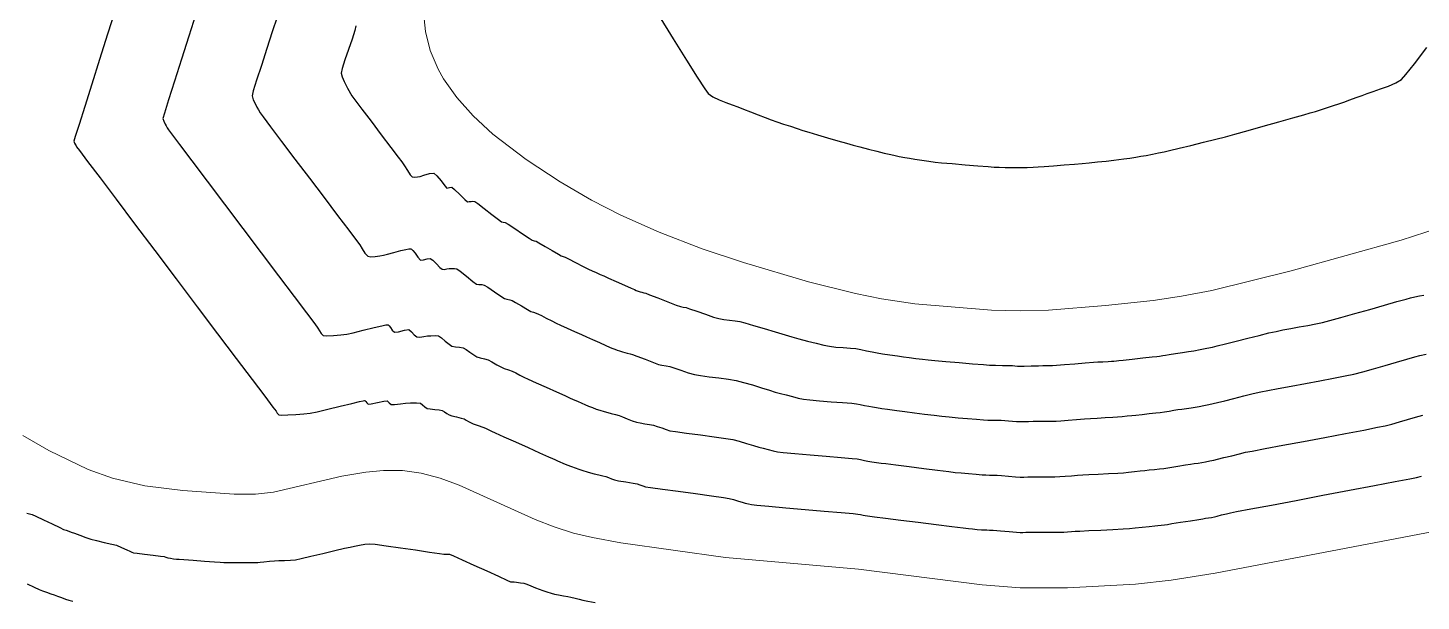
# Model space of a CAD drawing. Extents: x 27 to 849, y 0 to 853.
# Drawn here: x 153.4 to 245.1, y 740.1 to 777.8 of the extents above; entities that cross this region are included whole.
import ezdxf

# ---------------------------------------------------------------- set-up
doc = ezdxf.new("R2010")
doc.units = 0
doc.header["$LTSCALE"] = 2
doc.layers.add('Curva 1 m', color=5, linetype='Continuous')
doc.layers.add('Curva Mestra', color=1, linetype='Continuous')

msp = doc.modelspace()

# ---------------------------------------------------------------- linework, layer by layer
at = {"layer": 'Curva 1 m', "linetype": 'Continuous', "lineweight": -3}
for points, elevation in [([(159.187, 779.002), (158.674, 777.381), (158.144, 775.704), (157.631, 774.082), (157.171, 772.626), (156.799, 771.445), (156.551, 770.65), (156.46, 770.35), (156.512, 770.21), (156.567, 770.101), (156.601, 770.038), (156.637, 769.976), (156.829, 769.721), (157.364, 769.012), (158.185, 767.923), (159.234, 766.532), (160.455, 764.913), (161.791, 763.142), (163.184, 761.295), (164.578, 759.447), (165.915, 757.674), (167.138, 756.051), (168.191, 754.655), (169.017, 753.561), (169.557, 752.843), (169.756, 752.579), (169.838, 752.444), (169.93, 752.333), (170.115, 752.327), (170.528, 752.339), (171.055, 752.366), (171.586, 752.404), (172.006, 752.449), (172.456, 752.539), (173.162, 752.704), (173.976, 752.902), (174.751, 753.092), (175.243, 753.21), (175.487, 753.265), (175.573, 753.28), (175.59, 753.281), (175.611, 753.269), (175.654, 753.223), (175.72, 753.127), (175.807, 753.037), (176.023, 753.065), (176.437, 753.146), (176.853, 753.229), (177.075, 753.256), (177.204, 753.138), (177.334, 753.018), (177.558, 753.026), (177.937, 753.071), (178.274, 753.104), (178.611, 753.117), (178.999, 753.122), (179.256, 753.098), (179.399, 753.003), (179.551, 752.863), (179.692, 752.762), (179.885, 752.724), (180.191, 752.692), (180.496, 752.661), (180.688, 752.627), (180.833, 752.542), (180.99, 752.424), (181.134, 752.332), (181.327, 752.273), (181.636, 752.196), (181.942, 752.12), (182.129, 752.067), (182.262, 751.995), (182.41, 751.903), (182.543, 751.828), (182.732, 751.754), (183.044, 751.642), (183.354, 751.531), (183.538, 751.463), (183.662, 751.402), (183.802, 751.329), (183.925, 751.267), (184.172, 751.154), (184.741, 750.898), (185.503, 750.554), (186.33, 750.182), (187.095, 749.837), (187.671, 749.578), (187.93, 749.462), (188.09, 749.389), (188.272, 749.307), (188.433, 749.236), (188.61, 749.164), (188.887, 749.053), (189.189, 748.935), (189.438, 748.842), (189.669, 748.763), (189.94, 748.675), (190.211, 748.591), (190.442, 748.523), (190.688, 748.46), (190.984, 748.391), (191.26, 748.327), (191.444, 748.279), (191.625, 748.21), (191.83, 748.125), (192.012, 748.06), (192.291, 748.004), (192.766, 747.922), (193.238, 747.841), (193.513, 747.789), (193.686, 747.733), (193.881, 747.662), (194.054, 747.609), (194.393, 747.558), (195.168, 747.45), (196.208, 747.307), (197.338, 747.153), (198.388, 747.008), (199.184, 746.897), (199.554, 746.84), (199.843, 746.762), (200.168, 746.662), (200.411, 746.588), (200.606, 746.534), (200.829, 746.476), (201.026, 746.433), (201.371, 746.399), (202.177, 746.326), (203.29, 746.227), (204.554, 746.116), (205.814, 746.006), (206.917, 745.91), (207.706, 745.84), (208.026, 745.811), (208.2, 745.777), (208.373, 745.741), (208.501, 745.72), (208.665, 745.696), (208.809, 745.676), (209.111, 745.637), (209.836, 745.545), (210.846, 745.416), (212.002, 745.269), (213.165, 745.122), (214.197, 744.991), (214.958, 744.896), (215.309, 744.853), (215.566, 744.829), (215.877, 744.803), (216.156, 744.781), (216.318, 744.769), (216.505, 744.764), (216.693, 744.76), (216.93, 744.741), (217.411, 744.702), (217.975, 744.656), (218.456, 744.617), (218.693, 744.6), (218.88, 744.604), (219.068, 744.611), (219.347, 744.611), (219.933, 744.612), (220.63, 744.612), (221.241, 744.614), (221.568, 744.618), (221.807, 744.634), (222.079, 744.658), (222.318, 744.677), (222.618, 744.693), (223.225, 744.724), (223.998, 744.762), (224.796, 744.803), (225.477, 744.84), (225.901, 744.867), (226.27, 744.902), (226.724, 744.95), (227.18, 745.001), (227.555, 745.044), (227.765, 745.068), (227.964, 745.088), (228.191, 745.111), (228.39, 745.134), (228.685, 745.18), (229.251, 745.269), (229.9, 745.373), (230.45, 745.461), (230.714, 745.503), (230.901, 745.53), (231.089, 745.558), (231.285, 745.594), (231.485, 745.635), (231.653, 745.676), (231.942, 745.749), (232.264, 745.83), (232.531, 745.892), (232.931, 745.97), (233.874, 746.15), (235.223, 746.406), (236.845, 746.713), (238.605, 747.047), (240.369, 747.382), (242.001, 747.692), (243.366, 747.953), (244.331, 748.138), (244.761, 748.224), (245.096, 748.313)], 51), ([(164.483, 778.691), (164.021, 777.245), (163.535, 775.726), (163.074, 774.28), (162.686, 773.053), (162.418, 772.191), (162.32, 771.841), (162.372, 771.665), (162.466, 771.468), (162.533, 771.342), (162.6, 771.217), (162.673, 771.094), (162.872, 770.829), (163.407, 770.118), (164.212, 769.051), (165.218, 767.716), (166.36, 766.202), (167.57, 764.598), (168.782, 762.993), (169.927, 761.475), (170.94, 760.132), (171.753, 759.054), (172.3, 758.329), (172.512, 758.046), (172.616, 757.874), (172.734, 757.679), (172.859, 757.553), (173.097, 757.533), (173.531, 757.552), (174.017, 757.593), (174.416, 757.64), (174.839, 757.732), (175.498, 757.898), (176.214, 758.081), (176.708, 758.2), (176.973, 758.254), (177.077, 758.267), (177.104, 758.264), (177.132, 758.251), (177.19, 758.201), (177.277, 758.088), (177.393, 757.916), (177.538, 757.778), (177.813, 757.808), (178.203, 757.909), (178.489, 757.942), (178.659, 757.809), (178.836, 757.603), (179.007, 757.466), (179.22, 757.456), (179.481, 757.498), (179.712, 757.53), (179.948, 757.546), (180.221, 757.555), (180.449, 757.525), (180.634, 757.405), (180.883, 757.194), (181.134, 756.981), (181.321, 756.853), (181.553, 756.809), (181.832, 756.792), (182.067, 756.752), (182.258, 756.642), (182.512, 756.463), (182.767, 756.281), (182.959, 756.163), (183.193, 756.092), (183.469, 756.032), (183.705, 755.964), (183.961, 755.825), (184.276, 755.632), (184.533, 755.486), (184.769, 755.394), (185.043, 755.301), (185.28, 755.212), (185.52, 755.095), (185.803, 754.948), (186.053, 754.821), (186.33, 754.694), (186.865, 754.452), (187.533, 754.151), (188.205, 753.849), (188.756, 753.602), (189.057, 753.467), (189.299, 753.357), (189.586, 753.227), (189.86, 753.105), (190.064, 753.016), (190.303, 752.918), (190.578, 752.81), (190.818, 752.72), (191.057, 752.639), (191.331, 752.552), (191.57, 752.481), (191.81, 752.422), (192.084, 752.36), (192.322, 752.298), (192.541, 752.215), (192.854, 752.086), (193.185, 751.954), (193.458, 751.859), (193.715, 751.803), (194.02, 751.755), (194.325, 751.708), (194.583, 751.656), (194.835, 751.578), (195.124, 751.473), (195.413, 751.37), (195.665, 751.295), (196.041, 751.235), (196.763, 751.137), (197.665, 751.018), (198.58, 750.897), (199.344, 750.791), (199.791, 750.719), (200.208, 750.61), (200.699, 750.462), (201.164, 750.316), (201.504, 750.214), (201.787, 750.136), (202.117, 750.047), (202.448, 749.964), (202.735, 749.904), (203.12, 749.862), (203.888, 749.792), (204.882, 749.706), (205.945, 749.615), (206.921, 749.532), (207.653, 749.469), (207.985, 749.438), (208.206, 749.396), (208.457, 749.342), (208.677, 749.297), (208.934, 749.257), (209.262, 749.209), (209.55, 749.169), (209.866, 749.127), (210.525, 749.042), (211.398, 748.93), (212.355, 748.808), (213.265, 748.693), (213.999, 748.602), (214.425, 748.551), (214.822, 748.513), (215.31, 748.471), (215.801, 748.431), (216.208, 748.4), (216.443, 748.384), (216.682, 748.376), (216.954, 748.371), (217.193, 748.364), (217.483, 748.342), (217.943, 748.302), (218.402, 748.264), (218.693, 748.244), (218.932, 748.247), (219.204, 748.258), (219.443, 748.266), (219.676, 748.267), (220.074, 748.265), (220.543, 748.264), (220.988, 748.265), (221.318, 748.272), (221.665, 748.293), (222.068, 748.327), (222.471, 748.363), (222.818, 748.391), (223.215, 748.413), (223.829, 748.443), (224.513, 748.477), (225.121, 748.509), (225.505, 748.533), (225.834, 748.564), (226.219, 748.606), (226.597, 748.649), (226.903, 748.683), (227.192, 748.713), (227.528, 748.747), (227.864, 748.782), (228.153, 748.816), (228.537, 748.874), (229.074, 748.959), (229.586, 749.043), (229.896, 749.093), (230.135, 749.127), (230.408, 749.167), (230.647, 749.204), (230.894, 749.248), (231.184, 749.304), (231.438, 749.357), (231.682, 749.416), (232.104, 749.522), (232.612, 749.651), (233.118, 749.775), (233.531, 749.872), (233.968, 749.958), (234.825, 750.121), (235.986, 750.339), (237.331, 750.591), (238.743, 750.856), (240.104, 751.113), (241.297, 751.34), (242.202, 751.516), (242.703, 751.621), (243.14, 751.732), (243.645, 751.874), (244.181, 752.031), (244.71, 752.186), (245.194, 752.325)], 52), ([(169.821, 778.501), (169.507, 777.531), (169.148, 776.43), (168.79, 775.328), (168.479, 774.358), (168.26, 773.649), (168.179, 773.333), (168.255, 773.071), (168.396, 772.779), (168.499, 772.584), (168.599, 772.395), (168.708, 772.212), (168.903, 771.95), (169.401, 771.289), (170.126, 770.328), (171.004, 769.165), (171.959, 767.9), (172.916, 766.632), (173.801, 765.46), (174.538, 764.483), (175.052, 763.801), (175.268, 763.513), (175.424, 763.255), (175.6, 762.963), (175.787, 762.774), (175.991, 762.738), (176.275, 762.754), (176.575, 762.793), (176.826, 762.832), (177.096, 762.897), (177.513, 763.015), (177.973, 763.142), (178.304, 763.221), (178.497, 763.251), (178.587, 763.253), (178.618, 763.248), (178.661, 763.227), (178.754, 763.15), (178.899, 762.976), (179.085, 762.714), (179.269, 762.518), (179.464, 762.534), (179.705, 762.607), (179.903, 762.627), (180.072, 762.502), (180.306, 762.268), (180.533, 762.034), (180.679, 761.913), (180.822, 761.907), (180.996, 761.934), (181.15, 761.956), (181.307, 761.967), (181.489, 761.973), (181.641, 761.953), (181.878, 761.785), (182.294, 761.452), (182.711, 761.117), (182.949, 760.944), (183.104, 760.914), (183.29, 760.903), (183.447, 760.876), (183.69, 760.727), (184.115, 760.439), (184.54, 760.149), (184.784, 759.994), (184.94, 759.946), (185.124, 759.906), (185.282, 759.861), (185.511, 759.735), (185.902, 759.505), (186.294, 759.274), (186.524, 759.144), (186.681, 759.083), (186.863, 759.021), (187.021, 758.962), (187.213, 758.867), (187.533, 758.703), (187.887, 758.521), (188.182, 758.374), (188.472, 758.24), (188.906, 758.044), (189.396, 757.824), (189.852, 757.621), (190.184, 757.472), (190.571, 757.298), (191.04, 757.087), (191.459, 756.899), (191.694, 756.796), (191.854, 756.73), (192.037, 756.658), (192.197, 756.599), (192.357, 756.545), (192.539, 756.486), (192.699, 756.439), (192.859, 756.4), (193.041, 756.359), (193.2, 756.317), (193.494, 756.205), (194.028, 755.993), (194.573, 755.779), (194.903, 755.659), (195.141, 755.611), (195.415, 755.569), (195.654, 755.524), (195.928, 755.432), (196.373, 755.273), (196.864, 755.103), (197.277, 754.981), (197.666, 754.916), (198.235, 754.845), (198.886, 754.767), (199.516, 754.685), (200.027, 754.597), (200.514, 754.474), (201.091, 754.304), (201.682, 754.121), (202.209, 753.956), (202.597, 753.84), (202.929, 753.749), (203.315, 753.643), (203.719, 753.537), (204.107, 753.444), (204.443, 753.376), (204.856, 753.326), (205.51, 753.267), (206.275, 753.204), (207.022, 753.145), (207.621, 753.096), (207.943, 753.065), (208.184, 753.021), (208.463, 752.962), (208.742, 752.902), (208.982, 752.854), (209.255, 752.81), (209.61, 752.757), (209.979, 752.705), (210.292, 752.661), (210.598, 752.62), (211.111, 752.552), (211.746, 752.469), (212.419, 752.383), (213.046, 752.306), (213.542, 752.25), (214.024, 752.203), (214.617, 752.15), (215.244, 752.098), (215.829, 752.052), (216.296, 752.016), (216.568, 751.998), (216.832, 751.988), (217.143, 751.982), (217.447, 751.977), (217.693, 751.969), (217.924, 751.951), (218.193, 751.926), (218.462, 751.902), (218.693, 751.889), (218.939, 751.89), (219.243, 751.901), (219.553, 751.914), (219.818, 751.922), (220.093, 751.923), (220.431, 751.92), (220.774, 751.92), (221.068, 751.925), (221.384, 751.946), (221.866, 751.985), (222.416, 752.031), (222.933, 752.074), (223.318, 752.104), (223.764, 752.129), (224.299, 752.155), (224.792, 752.18), (225.11, 752.199), (225.407, 752.228), (225.745, 752.266), (226.041, 752.299), (226.302, 752.326), (226.719, 752.369), (227.194, 752.418), (227.626, 752.464), (227.916, 752.498), (228.187, 752.538), (228.501, 752.588), (228.814, 752.64), (229.078, 752.682), (229.339, 752.721), (229.642, 752.764), (229.944, 752.808), (230.204, 752.849), (230.472, 752.897), (230.792, 752.957), (231.115, 753.02), (231.391, 753.078), (231.674, 753.147), (232.158, 753.268), (232.763, 753.422), (233.413, 753.584), (234.028, 753.735), (234.531, 753.851), (234.988, 753.942), (235.678, 754.072), (236.528, 754.228), (237.467, 754.4), (238.42, 754.576), (239.316, 754.745), (240.083, 754.895), (240.646, 755.017), (241.23, 755.165), (241.936, 755.358), (242.698, 755.575), (243.45, 755.793), (244.126, 755.99), (244.659, 756.144), (244.984, 756.233), (245.397, 756.324)], 53), ([(194.891, 778.665), (195.877, 777.065), (196.747, 775.668), (197.454, 774.551), (197.95, 773.792), (198.188, 773.466), (198.496, 773.259), (198.896, 773.068), (199.337, 772.894), (199.766, 772.736), (200.13, 772.597), (200.506, 772.444), (200.968, 772.262), (201.462, 772.071), (201.931, 771.894), (202.32, 771.75), (202.695, 771.618), (203.132, 771.47), (203.589, 771.317), (204.028, 771.174), (204.407, 771.053), (204.802, 770.932), (205.372, 770.761), (206.033, 770.565), (206.699, 770.369), (207.287, 770.199), (207.711, 770.08), (208.166, 769.959), (208.716, 769.819), (209.277, 769.678), (209.762, 769.559), (210.084, 769.483), (210.392, 769.415), (210.751, 769.341), (211.111, 769.27), (211.42, 769.212), (211.771, 769.154), (212.227, 769.084), (212.701, 769.016), (213.104, 768.964), (213.522, 768.923), (214.228, 768.862), (215.074, 768.791), (215.915, 768.722), (216.605, 768.668), (216.995, 768.64), (217.329, 768.625), (217.718, 768.613), (218.107, 768.605), (218.442, 768.603), (218.776, 768.607), (219.165, 768.616), (219.554, 768.63), (219.888, 768.645), (220.275, 768.671), (220.887, 768.718), (221.596, 768.774), (222.27, 768.83), (222.781, 768.875), (223.241, 768.919), (223.796, 768.976), (224.361, 769.036), (224.854, 769.091), (225.192, 769.131), (225.527, 769.176), (225.916, 769.231), (226.305, 769.29), (226.639, 769.345), (226.983, 769.406), (227.395, 769.483), (227.81, 769.565), (228.165, 769.64), (228.53, 769.724), (229.153, 769.874), (229.934, 770.064), (230.77, 770.27), (231.56, 770.468), (232.203, 770.633), (232.823, 770.8), (233.689, 771.04), (234.689, 771.319), (235.711, 771.607), (236.642, 771.87), (237.369, 772.077), (237.78, 772.196), (238.12, 772.3), (238.514, 772.424), (238.926, 772.555), (239.318, 772.683), (239.656, 772.796), (239.994, 772.915), (240.388, 773.056), (240.8, 773.208), (241.194, 773.355), (241.532, 773.484), (241.909, 773.617), (242.398, 773.78), (242.922, 773.969), (243.408, 774.179), (243.781, 774.405), (244.061, 774.719), (244.638, 775.439), (245.459, 776.495)], 56), ([(175.013, 777.919), (174.937, 777.617), (174.754, 777.059), (174.518, 776.374), (174.283, 775.688), (174.105, 775.129), (174.038, 774.824), (174.101, 774.573), (174.231, 774.274), (174.371, 774.001), (174.465, 773.826), (174.548, 773.665), (174.65, 773.484), (174.744, 773.33), (174.942, 773.062), (175.398, 772.457), (176.011, 771.646), (176.68, 770.761), (177.306, 769.934), (177.787, 769.296), (178.024, 768.98), (178.197, 768.724), (178.4, 768.41), (178.589, 768.134), (178.716, 767.994), (178.869, 767.974), (179.064, 767.995), (179.236, 768.023), (179.484, 768.1), (179.84, 768.21), (180.131, 768.231), (180.342, 768.056), (180.616, 767.73), (180.864, 767.411), (181, 767.258), (181.158, 767.284), (181.318, 767.313), (181.504, 767.157), (181.847, 766.834), (182.184, 766.512), (182.352, 766.36), (182.468, 766.366), (182.587, 766.382), (182.711, 766.387), (182.833, 766.38), (183.027, 766.237), (183.453, 765.906), (183.956, 765.512), (184.382, 765.181), (184.577, 765.035), (184.701, 765.018), (184.826, 765.001), (185.024, 764.874), (185.46, 764.586), (185.974, 764.243), (186.41, 763.953), (186.61, 763.825), (186.734, 763.791), (186.858, 763.758), (187.044, 763.653), (187.448, 763.42), (187.924, 763.143), (188.327, 762.909), (188.514, 762.802), (188.638, 762.756), (188.763, 762.711), (188.99, 762.597), (189.457, 762.359), (189.965, 762.101), (190.31, 761.928), (190.541, 761.821), (190.81, 761.7), (191.08, 761.58), (191.312, 761.477), (191.618, 761.339), (192.12, 761.114), (192.67, 760.868), (193.121, 760.666), (193.325, 760.575), (193.451, 760.525), (193.576, 760.477), (193.702, 760.435), (193.827, 760.397), (193.953, 760.367), (194.078, 760.336), (194.324, 760.241), (194.871, 760.028), (195.522, 759.775), (196.08, 759.559), (196.349, 759.458), (196.536, 759.424), (196.724, 759.391), (196.952, 759.314), (197.425, 759.15), (198, 758.951), (198.535, 758.773), (198.888, 758.668), (199.204, 758.613), (199.575, 758.569), (199.947, 758.527), (200.263, 758.476), (200.597, 758.386), (201.167, 758.219), (201.867, 758.008), (202.592, 757.79), (203.235, 757.597), (203.69, 757.466), (204.152, 757.341), (204.706, 757.194), (205.274, 757.047), (205.781, 756.924), (206.151, 756.847), (206.566, 756.798), (207.059, 756.76), (207.536, 756.728), (207.901, 756.692), (208.223, 756.634), (208.594, 756.555), (208.966, 756.475), (209.287, 756.411), (209.655, 756.352), (210.137, 756.28), (210.63, 756.21), (211.033, 756.153), (211.408, 756.103), (211.845, 756.045), (212.282, 755.991), (212.658, 755.948), (213.08, 755.909), (213.808, 755.845), (214.688, 755.771), (215.566, 755.699), (216.286, 755.641), (216.693, 755.612), (217.077, 755.598), (217.542, 755.587), (217.958, 755.579), (218.193, 755.573), (218.352, 755.56), (218.534, 755.543), (218.693, 755.533), (218.96, 755.538), (219.43, 755.553), (219.907, 755.569), (220.193, 755.577), (220.392, 755.578), (220.619, 755.576), (220.818, 755.579), (221.081, 755.598), (221.617, 755.64), (222.291, 755.695), (222.971, 755.75), (223.524, 755.794), (223.818, 755.817), (224.128, 755.834), (224.479, 755.851), (224.714, 755.864), (224.862, 755.879), (225.031, 755.898), (225.18, 755.914), (225.472, 755.945), (226.068, 756.008), (226.768, 756.081), (227.372, 756.146), (227.68, 756.18), (227.865, 756.208), (228.076, 756.242), (228.261, 756.272), (228.504, 756.307), (228.92, 756.367), (229.381, 756.434), (229.762, 756.494), (230.118, 756.558), (230.545, 756.638), (230.976, 756.723), (231.344, 756.8), (231.665, 756.877), (232.216, 757.014), (232.913, 757.188), (233.675, 757.379), (234.42, 757.565), (235.066, 757.722), (235.531, 757.83), (235.983, 757.922), (236.505, 758.018), (237.061, 758.117), (237.618, 758.217), (238.138, 758.316), (238.589, 758.413), (239.059, 758.535), (239.8, 758.738), (240.712, 758.994), (241.696, 759.274), (242.654, 759.547), (243.485, 759.784), (244.091, 759.956), (244.373, 760.035), (244.651, 760.094), (244.97, 760.158), (245.248, 760.22)], 54), ([(153.367, 745.862), (153.551, 745.826), (153.71, 745.787), (153.963, 745.672), (154.458, 745.437), (155.034, 745.16), (155.53, 744.922), (155.784, 744.803), (155.942, 744.742), (156.124, 744.677), (156.284, 744.621), (156.492, 744.543), (156.844, 744.412), (157.237, 744.27), (157.565, 744.161), (157.943, 744.065), (158.454, 743.949), (158.946, 743.838), (159.264, 743.754), (159.586, 743.621), (159.942, 743.455), (160.139, 743.361), (160.263, 743.308), (160.389, 743.261), (160.613, 743.232), (161.101, 743.172), (161.677, 743.103), (162.165, 743.045), (162.388, 743.016), (162.513, 742.977), (162.638, 742.937), (162.808, 742.902), (163.013, 742.867), (163.2, 742.851), (163.388, 742.839), (163.682, 742.817), (164.305, 742.769), (165.052, 742.713), (165.716, 742.665), (166.089, 742.64), (166.32, 742.631), (166.589, 742.625), (166.858, 742.62), (167.089, 742.617), (167.359, 742.618), (167.703, 742.621), (168.021, 742.625), (168.216, 742.627), (168.376, 742.629), (168.557, 742.631), (168.716, 742.637), (168.965, 742.664), (169.336, 742.709), (169.665, 742.743), (169.936, 742.755), (170.312, 742.765), (170.709, 742.781), (171.04, 742.81), (171.408, 742.884), (172.056, 743.033), (172.842, 743.219), (173.626, 743.407), (174.267, 743.56), (174.624, 743.641), (174.916, 743.703), (175.257, 743.774), (175.599, 743.833), (175.892, 743.86), (176.266, 743.824), (176.996, 743.728), (177.935, 743.595), (178.934, 743.449), (179.843, 743.314), (180.515, 743.215), (180.801, 743.174), (180.99, 743.176), (181.176, 743.167), (181.425, 743.061), (182.003, 742.802), (182.777, 742.451), (183.614, 742.071), (184.382, 741.721), (184.948, 741.465), (185.18, 741.362), (185.305, 741.35), (185.43, 741.343), (185.579, 741.328), (185.833, 741.297), (186.055, 741.257), (186.243, 741.191), (186.519, 741.08), (186.815, 740.959), (187.061, 740.863), (187.297, 740.782), (187.576, 740.689), (187.848, 740.604), (188.064, 740.544), (188.342, 740.49), (188.661, 740.44), (188.939, 740.391), (189.156, 740.341), (189.427, 740.273), (189.704, 740.203), (189.942, 740.148), (190.271, 740.085), (190.743, 740.001)], 49), ([(153.388, 741.231), (153.85, 741.004), (154.167, 740.855), (154.398, 740.765), (154.669, 740.666), (154.94, 740.571), (155.167, 740.49), (155.389, 740.408), (155.646, 740.312), (155.904, 740.219), (156.128, 740.145), (156.391, 740.081)], 48)]:
    msp.add_lwpolyline(points, dxfattribs=dict(at, elevation=elevation))
at = {"layer": 'Curva Mestra', "lineweight": 0}
for points, elevation in [([(179.466, 778.815), (179.586, 777.565), (179.897, 776.315), (180.43, 775.068), (180.78, 774.447), (181.645, 773.215), (182.732, 771.998), (184.025, 770.808), (186.205, 769.126), (188.435, 767.655), (190.505, 766.461), (192.439, 765.482), (194.956, 764.355), (197.794, 763.258), (200.499, 762.354), (204.783, 761.092), (207.86, 760.318), (209.591, 759.968), (211.774, 759.646), (216.818, 759.226), (218.693, 759.178), (220.568, 759.233), (224.318, 759.53), (227.443, 759.862), (229.319, 760.139), (231.297, 760.522), (236.531, 761.809), (243.761, 763.836), (246.193, 764.614)], 55), ([(153.11, 750.986), (154.808, 749.981), (157.4, 748.751), (159.002, 748.177), (161.125, 747.668), (163.624, 747.361), (167.001, 747.112), (168.41, 747.124), (169.596, 747.258), (174.076, 748.297), (175.661, 748.571), (176.836, 748.678), (178.064, 748.67), (179.309, 748.502), (180.552, 748.169), (181.796, 747.713), (186.802, 745.456), (188.059, 744.964), (189.313, 744.564), (190.566, 744.26), (192.443, 743.922), (199.318, 742.962), (208.068, 742.184), (216.193, 741.155), (218.693, 740.955), (221.818, 740.964), (226.297, 741.201), (228.626, 741.452), (231.531, 741.913), (246.818, 744.828)], 50)]:
    msp.add_lwpolyline(points, dxfattribs=dict(at, elevation=elevation)).dxf.unprotected_set("ltscale", 0)

doc.saveas('drawing.dxf')
